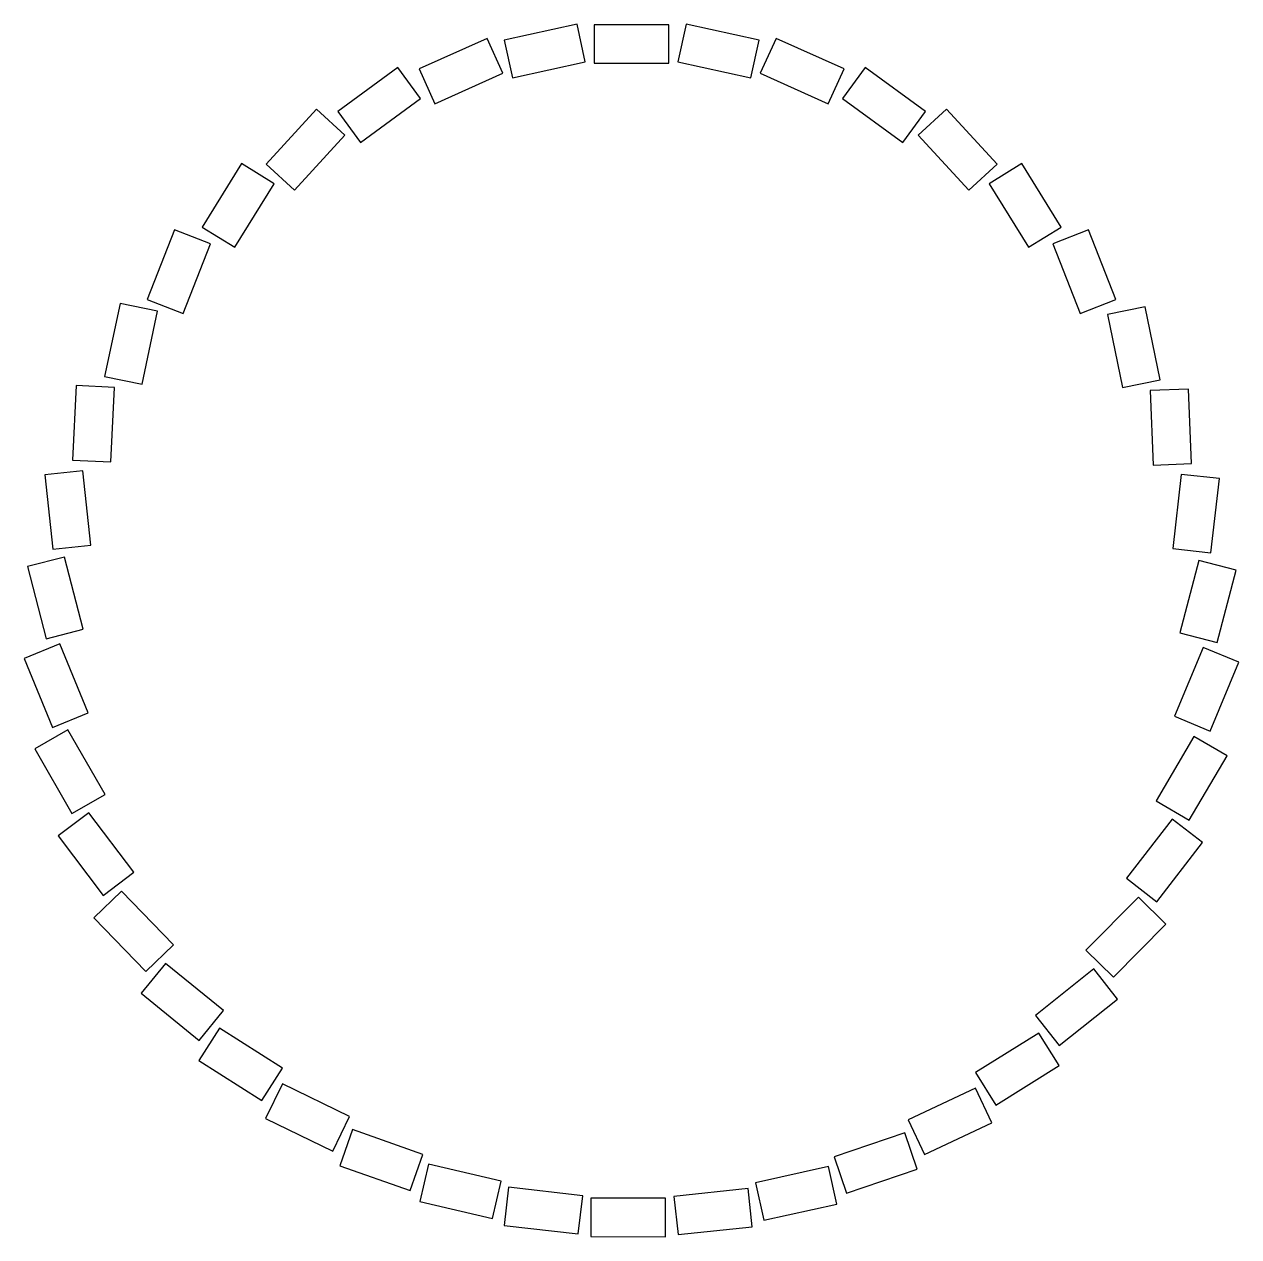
# Model space of a CAD drawing. Header units: millimetres. Extents: x -84 to 84, y -109 to 59.
import ezdxf

# ---------------------------------------------------------------- set-up
doc = ezdxf.new("R2010")
doc.units = ezdxf.units.MM
doc.layers.get('0').update_dxf_attribs({"linetype": 'CONTINUOUS'})

msp = doc.modelspace()

# ---------------------------------------------------------------- linework, layer by layer
for points in [[(-16.46, 51.36), (-6.39, 53.55), (-7.52, 58.73), (-17.59, 56.54)], [(6.39, 53.55), (16.46, 51.36), (17.59, 56.54), (7.52, 58.73)], [(-5.15, 53.35), (5.15, 53.35), (5.15, 58.65), (-5.15, 58.65)], [(-27.16, 47.73), (-17.76, 51.96), (-19.94, 56.79), (-29.33, 52.56)], [(17.76, 51.96), (27.16, 47.73), (29.33, 52.56), (19.94, 56.79)], [(-32.25, 52.77), (-40.56, 46.69), (-37.43, 42.41), (-29.12, 48.49)], [(40.56, 46.69), (32.25, 52.77), (29.12, 48.49), (37.43, 42.41)], [(-50.45, 39.44), (-46.55, 35.85), (-39.58, 43.43), (-43.48, 47.02)], [(43.48, 47.02), (39.58, 43.43), (46.55, 35.85), (50.45, 39.44)], [(-54.78, 27.94), (-49.35, 36.69), (-53.85, 39.49), (-59.29, 30.74)], [(53.85, 39.49), (49.35, 36.69), (54.78, 27.94), (59.29, 30.74)], [(-66.85, 20.75), (-61.92, 18.81), (-58.15, 28.4), (-63.08, 30.34)], [(58.15, 28.4), (61.92, 18.81), (66.85, 20.75), (63.08, 30.34)], [(-72.74, 10.12), (-67.56, 9.03), (-65.43, 19.1), (-70.61, 20.2)], [(70.9, 19.74), (65.71, 18.68), (67.77, 8.59), (72.96, 9.65)], [(-71.37, 8.6), (-76.66, 8.86), (-77.16, -1.43), (-71.87, -1.68)], [(77.31, -1.92), (76.87, 8.37), (71.58, 8.15), (72.01, -2.14)], [(-81.01, -3.5), (-79.91, -13.74), (-74.64, -13.18), (-75.74, -2.93)], [(79.98, -14.24), (81.14, -4), (75.88, -3.41), (74.72, -13.64)], [(-78.26, -14.83), (-83.39, -16.15), (-80.82, -26.13), (-75.69, -24.8)], [(80.82, -26.62), (83.44, -16.66), (78.32, -15.31), (75.69, -25.27)], [(-78.93, -26.83), (-83.83, -28.84), (-79.92, -38.37), (-75.02, -36.35)], [(78.92, -27.3), (74.96, -36.81), (79.85, -38.85), (83.81, -29.34)], [(-77.8, -38.67), (-82.4, -41.31), (-77.27, -50.25), (-72.68, -47.61)], [(77.63, -39.61), (72.42, -48.49), (76.99, -51.17), (82.2, -42.29)], [(-79.16, -53.33), (-72.95, -61.54), (-68.72, -58.35), (-74.93, -50.13)], [(78.82, -54.26), (74.62, -51.02), (68.33, -59.18), (72.53, -62.42)], [(-63.24, -68.37), (-70.4, -60.96), (-74.21, -64.65), (-67.04, -72.05)], [(66.51, -72.85), (73.74, -65.52), (69.97, -61.8), (62.73, -69.13)], [(-67.68, -75.06), (-59.69, -81.56), (-56.34, -77.45), (-64.33, -70.95)], [(63.79, -71.7), (55.74, -78.13), (59.04, -82.27), (67.09, -75.85)], [(-51.03, -89.88), (-48.19, -85.41), (-56.88, -79.88), (-59.73, -84.35)], [(47.49, -85.99), (50.29, -90.49), (59.03, -85.04), (56.23, -80.55)], [(-48.21, -87.58), (-50.53, -92.35), (-41.26, -96.84), (-38.95, -92.08)], [(47.47, -88.14), (38.17, -92.55), (40.44, -97.34), (49.74, -92.93)], [(-28.81, -97.31), (-38.53, -93.89), (-40.29, -98.88), (-30.57, -102.31)], [(29.69, -102.67), (39.43, -99.34), (37.72, -94.33), (27.97, -97.66)], [(-29.23, -103.83), (-19.2, -106.15), (-18, -100.98), (-28.04, -98.67)], [(18.26, -106.38), (28.32, -104.16), (27.17, -98.98), (17.12, -101.21)], [(-17.6, -107.1), (-7.37, -108.29), (-6.75, -103.02), (-16.99, -101.84)], [(6.41, -108.38), (16.65, -107.29), (16.08, -102.02), (5.84, -103.11)], [(-5.61, -103.33), (-5.63, -108.63), (4.67, -108.67), (4.69, -103.37)]]:
    msp.add_lwpolyline(points, close=True)

doc.saveas('drawing.dxf')
